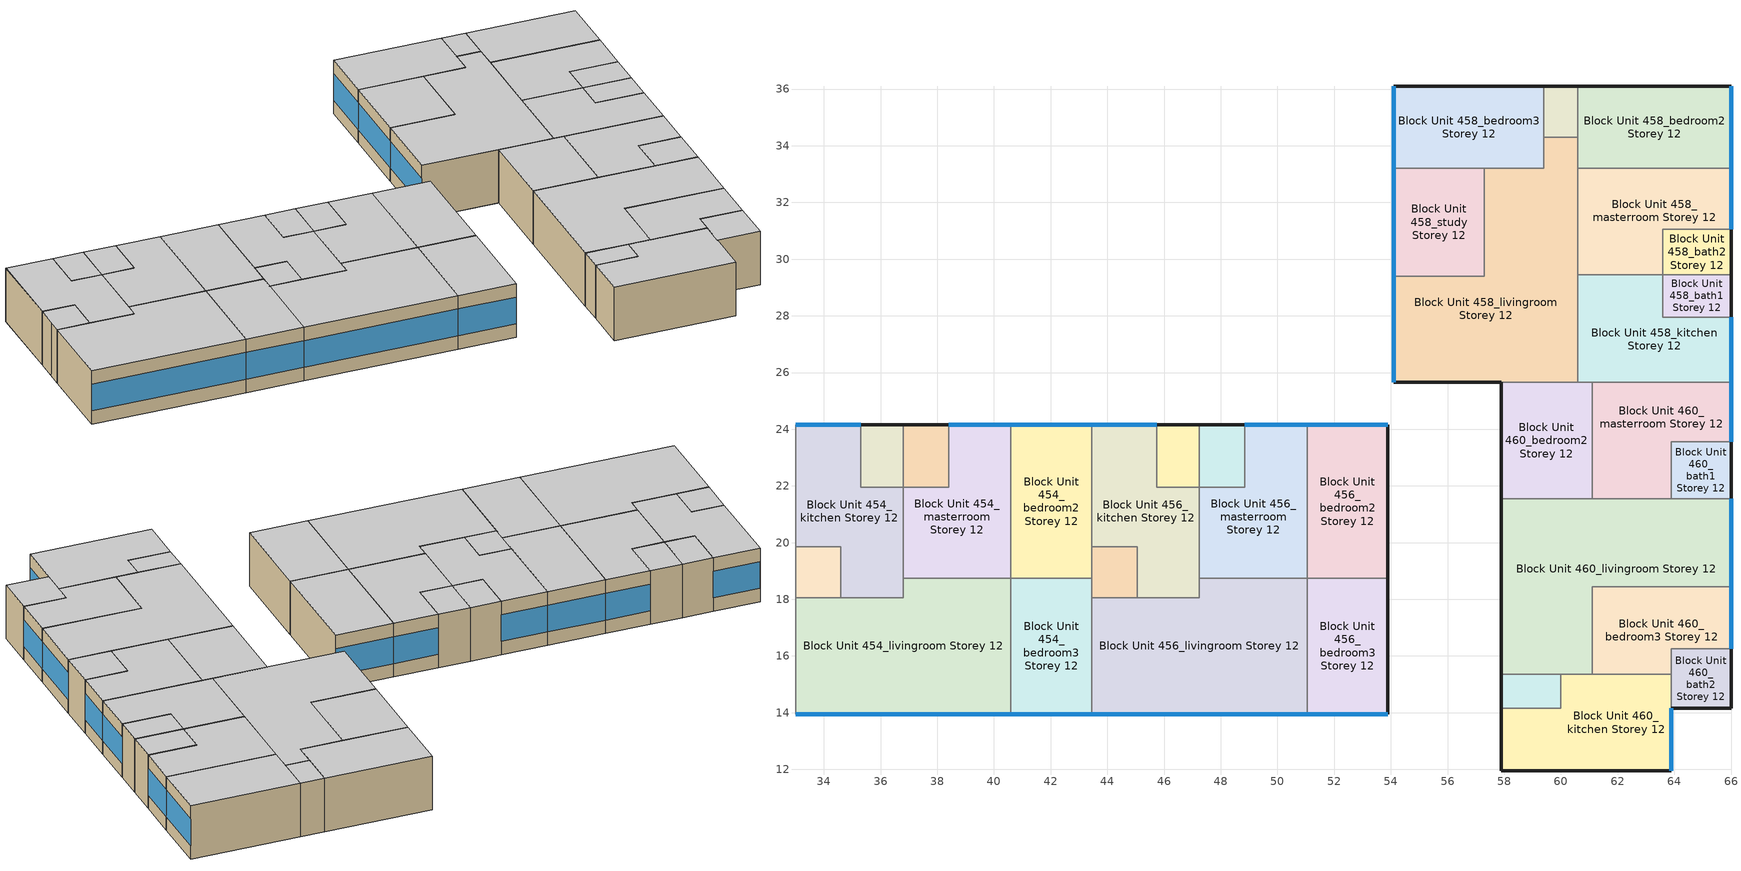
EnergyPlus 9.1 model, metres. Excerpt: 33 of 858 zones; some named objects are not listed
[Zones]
Block Unit 454_masterroom Storey 12
 floor adiabatic (Project Floor): 40.6,24.15 40.6,18.75 36.8,18.75 36.8,21.95 38.4,21.95 38.4,24.15 z37.2
 wall outside (Project Wall): 40.6,24.15 38.4,24.15 z37.2:40
 wall to Block Unit 454_bath2 Storey 12 (Project Wall): 38.4,24.15 38.4,21.95 36.8,21.95 z37.2:40
 wall to Block Unit 454_kitchen Storey 12 (Project Wall): 36.8,21.95 36.8,18.75 z37.2:40
 wall to Block Unit 454_livingroom Storey 12 (Project Wall): 36.8,18.75 40.6,18.75 z37.2:40
 wall to Block Unit 454_bedroom2 Storey 12 (Project Wall): 40.6,18.75 40.6,24.15 z37.2:40
 window (Project External Window): 40.6,24.15 38.4,24.15 z37.9:39.3
 ceiling adiabatic (Project Ceiling): 40.6,18.75 40.6,24.15 38.4,24.15 38.4,21.95 36.8,21.95 36.8,18.75 z40
Block Unit 454_bedroom2 Storey 12
 floor adiabatic (Project Floor): 43.45,24.15 43.45,18.75 40.6,18.75 40.6,24.15 z37.2
 wall outside (Project Wall): 43.45,24.15 40.6,24.15 z37.2:40
 wall to Block Unit 454_bedroom3 Storey 12 (Project Wall): 40.6,18.75 43.45,18.75 z37.2:40
 wall to Block Unit 456_kitchen Storey 12 (Project Wall): 43.45,19.85 43.45,24.15 z37.2:40
 wall to Block Unit 456_store Storey 12 (Project Wall): 43.45,18.75 43.45,19.85 z37.2:40
 window (Project External Window): 43.45,24.15 40.6,24.15 z37.9:39.3
 ceiling adiabatic (Project Ceiling): 43.45,18.75 43.45,24.15 40.6,24.15 40.6,18.75 z40
Block Unit 454_bedroom3 Storey 12
 floor adiabatic (Project Floor): 43.45,18.75 43.45,13.95 40.6,13.95 40.6,18.75 z37.2
 wall outside (Project Wall): 40.6,13.95 43.45,13.95 z37.2:40
 wall to Block Unit 454_livingroom Storey 12 (Project Wall): 40.6,18.75 40.6,13.95 z37.2:40
 wall to Block Unit 456_store Storey 12 (Project Wall): 43.45,18.05 43.45,18.75 z37.2:40
 wall to Block Unit 456_livingroom Storey 12 (Project Wall): 43.45,13.95 43.45,18.05 z37.2:40
 window (Project External Window): 40.6,13.95 43.45,13.95 z37.9:39.3
 ceiling adiabatic (Project Ceiling): 43.45,13.95 43.45,18.75 40.6,18.75 40.6,13.95 z40
Block Unit 454_bath1 Storey 12
 floor adiabatic (Project Floor): 36.8,24.15 36.8,21.95 35.3,21.95 35.3,24.15 z37.2
 wall outside (Project Wall): 36.8,24.15 35.3,24.15 z37.2:40
 wall to Block Unit 454_kitchen Storey 12 (Project Wall): 35.3,24.15 35.3,21.95 36.8,21.95 z37.2:40
 wall to Block Unit 454_bath2 Storey 12 (Project Wall): 36.8,21.95 36.8,24.15 z37.2:40
 ceiling adiabatic (Project Ceiling): 36.8,21.95 36.8,24.15 35.3,24.15 35.3,21.95 z40
Block Unit 454_bath2 Storey 12
 floor adiabatic (Project Floor): 38.4,24.15 38.4,21.95 36.8,21.95 36.8,24.15 z37.2
 wall outside (Project Wall): 38.4,24.15 36.8,24.15 z37.2:40
 ceiling adiabatic (Project Ceiling): 38.4,21.95 38.4,24.15 36.8,24.15 36.8,21.95 z40
Block Unit 454_kitchen Storey 12
 floor adiabatic (Project Floor): 35.3,24.15 35.3,21.95 36.8,21.95 36.8,18.05 34.6,18.05 34.6,19.85 33,19.85 33,24.15 z37.2
 wall outside (Project Wall): 35.3,24.15 33,24.15 z37.2:40
 wall to Block Unit 452_bedroom2 Storey 12 (Project Wall): 33,24.15 33,19.85 z37.2:40
 wall to Block Unit 454_livingroom Storey 12 (Project Wall): 34.6,18.05 36.8,18.05 36.8,18.75 z37.2:40
 wall to Block Unit 454_store Storey 12 (Project Wall): 33,19.85 34.6,19.85 34.6,18.05 z37.2:40
 window (Project External Window): 35.3,24.15 33,24.15 z37.9:39.3
 ceiling adiabatic (Project Ceiling): 36.8,18.05 36.8,21.95 35.3,21.95 35.3,24.15 33,24.15 33,19.85 34.6,19.85 34.6,18.05 z40
Block Unit 454_store Storey 12
 floor adiabatic (Project Floor): 34.6,19.85 34.6,18.05 33,18.05 33,19.85 z37.2
 wall to Block Unit 452_bedroom2 Storey 12 (Project Wall): 33,19.85 33,18.75 z37.2:40
 wall to Block Unit 452_bedroom3 Storey 12 (Project Wall): 33,18.75 33,18.05 z37.2:40
 wall to Block Unit 454_livingroom Storey 12 (Project Wall): 33,18.05 34.6,18.05 z37.2:40
 ceiling adiabatic (Project Ceiling): 34.6,18.05 34.6,19.85 33,19.85 33,18.05 z40
Block Unit 454_livingroom Storey 12
 floor adiabatic (Project Floor): 40.6,18.75 40.6,13.95 33,13.95 33,18.05 36.8,18.05 36.8,18.75 z37.2
 wall outside (Project Wall): 33,13.95 40.6,13.95 z37.2:40
 wall to Block Unit 452_bedroom3 Storey 12 (Project Wall): 33,18.05 33,13.95 z37.2:40
 window (Project External Window): 33,13.95 40.6,13.95 z37.9:39.3
 ceiling adiabatic (Project Ceiling): 40.6,13.95 40.6,18.75 36.8,18.75 36.8,18.05 33,18.05 33,13.95 z40
Block Unit 456_masterroom Storey 12
 floor adiabatic (Project Floor): 51.05,24.15 51.05,18.75 47.25,18.75 47.25,21.95 48.85,21.95 48.85,24.15 z37.2
 wall outside (Project Wall): 51.05,24.15 48.85,24.15 z37.2:40
 wall to Block Unit 456_bath2 Storey 12 (Project Wall): 48.85,24.15 48.85,21.95 47.25,21.95 z37.2:40
 wall to Block Unit 456_kitchen Storey 12 (Project Wall): 47.25,21.95 47.25,18.75 z37.2:40
 wall to Block Unit 456_livingroom Storey 12 (Project Wall): 47.25,18.75 51.05,18.75 z37.2:40
 wall to Block Unit 456_bedroom2 Storey 12 (Project Wall): 51.05,18.75 51.05,24.15 z37.2:40
 window (Project External Window): 51.05,24.15 48.85,24.15 z37.9:39.3
 ceiling adiabatic (Project Ceiling): 51.05,18.75 51.05,24.15 48.85,24.15 48.85,21.95 47.25,21.95 47.25,18.75 z40
Block Unit 456_bedroom2 Storey 12
 floor adiabatic (Project Floor): 53.9,24.15 53.9,18.75 51.05,18.75 51.05,24.15 z37.2
 wall outside (Project Wall): 53.9,18.75 53.9,24.15 51.05,24.15 z37.2:40
 wall to Block Unit 456_bedroom3 Storey 12 (Project Wall): 51.05,18.75 53.9,18.75 z37.2:40
 window (Project External Window): 53.9,24.15 51.05,24.15 z37.9:39.3
 ceiling adiabatic (Project Ceiling): 53.9,18.75 53.9,24.15 51.05,24.15 51.05,18.75 z40
Block Unit 456_bedroom3 Storey 12
 floor adiabatic (Project Floor): 53.9,18.75 53.9,13.95 51.05,13.95 51.05,18.75 z37.2
 wall outside (Project Wall): 51.05,13.95 53.9,13.95 53.9,18.75 z37.2:40
 wall to Block Unit 456_livingroom Storey 12 (Project Wall): 51.05,18.75 51.05,13.95 z37.2:40
 window (Project External Window): 51.05,13.95 53.9,13.95 z37.9:39.3
 ceiling adiabatic (Project Ceiling): 53.9,13.95 53.9,18.75 51.05,18.75 51.05,13.95 z40
Block Unit 456_bath1 Storey 12
 floor adiabatic (Project Floor): 47.25,24.15 47.25,21.95 45.75,21.95 45.75,24.15 z37.2
 wall outside (Project Wall): 47.25,24.15 45.75,24.15 z37.2:40
 wall to Block Unit 456_kitchen Storey 12 (Project Wall): 45.75,24.15 45.75,21.95 47.25,21.95 z37.2:40
 wall to Block Unit 456_bath2 Storey 12 (Project Wall): 47.25,21.95 47.25,24.15 z37.2:40
 ceiling adiabatic (Project Ceiling): 47.25,21.95 47.25,24.15 45.75,24.15 45.75,21.95 z40
Block Unit 456_bath2 Storey 12
 floor adiabatic (Project Floor): 48.85,24.15 48.85,21.95 47.25,21.95 47.25,24.15 z37.2
 wall outside (Project Wall): 48.85,24.15 47.25,24.15 z37.2:40
 ceiling adiabatic (Project Ceiling): 48.85,21.95 48.85,24.15 47.25,24.15 47.25,21.95 z40
Block Unit 456_kitchen Storey 12
 floor adiabatic (Project Floor): 45.75,24.15 45.75,21.95 47.25,21.95 47.25,18.05 45.05,18.05 45.05,19.85 43.45,19.85 43.45,24.15 z37.2
 wall outside (Project Wall): 45.75,24.15 43.45,24.15 z37.2:40
 wall to Block Unit 456_livingroom Storey 12 (Project Wall): 45.05,18.05 47.25,18.05 47.25,18.75 z37.2:40
 wall to Block Unit 456_store Storey 12 (Project Wall): 43.45,19.85 45.05,19.85 45.05,18.05 z37.2:40
 window (Project External Window): 45.75,24.15 43.45,24.15 z37.9:39.3
 ceiling adiabatic (Project Ceiling): 47.25,18.05 47.25,21.95 45.75,21.95 45.75,24.15 43.45,24.15 43.45,19.85 45.05,19.85 45.05,18.05 z40
Block Unit 456_store Storey 12
 floor adiabatic (Project Floor): 45.05,19.85 45.05,18.05 43.45,18.05 43.45,19.85 z37.2
 wall to Block Unit 456_livingroom Storey 12 (Project Wall): 43.45,18.05 45.05,18.05 z37.2:40
 ceiling adiabatic (Project Ceiling): 45.05,18.05 45.05,19.85 43.45,19.85 43.45,18.05 z40
Block Unit 456_livingroom Storey 12
 floor adiabatic (Project Floor): 51.05,18.75 51.05,13.95 43.45,13.95 43.45,18.05 47.25,18.05 47.25,18.75 z37.2
 wall outside (Project Wall): 43.45,13.95 51.05,13.95 z37.2:40
 window (Project External Window): 43.45,13.95 51.05,13.95 z37.9:39.3
 ceiling adiabatic (Project Ceiling): 51.05,13.95 51.05,18.75 47.25,18.75 47.25,18.05 43.45,18.05 43.45,13.95 z40
Block Unit 458_masterroom Storey 12
 floor adiabatic (Project Floor): 66,33.2 66,31.05 63.6,31.05 63.6,29.45 60.6,29.45 60.6,33.2 z37.2
 wall outside (Project Wall): 66,31.05 66,33.2 z37.2:40
 wall to Block Unit 458_bedroom2 Storey 12 (Project Wall): 66,33.2 60.6,33.2 z37.2:40
 wall to Block Unit 458_livingroom Storey 12 (Project Wall): 60.6,33.2 60.6,29.45 z37.2:40
 wall to Block Unit 458_kitchen Storey 12 (Project Wall): 60.6,29.45 63.6,29.45 z37.2:40
 wall to Block Unit 458_bath2 Storey 12 (Project Wall): 63.6,29.45 63.6,31.05 66,31.05 z37.2:40
 window (Project External Window): 66,31.05 66,33.2 z37.9:39.3
 ceiling adiabatic (Project Ceiling): 66,31.05 66,33.2 60.6,33.2 60.6,29.45 63.6,29.45 63.6,31.05 z40
Block Unit 458_bedroom2 Storey 12
 floor adiabatic (Project Floor): 66,36.1 66,33.2 60.6,33.2 60.6,36.1 z37.2
 wall outside (Project Wall): 66,33.2 66,36.1 60.6,36.1 z37.2:40
 wall to Block Unit 458_store Storey 12 (Project Wall): 60.6,36.1 60.6,34.3 z37.2:40
 wall to Block Unit 458_livingroom Storey 12 (Project Wall): 60.6,34.3 60.6,33.2 z37.2:40
 window (Project External Window): 66,33.2 66,36.1 z37.9:39.3
 ceiling adiabatic (Project Ceiling): 66,33.2 66,36.1 60.6,36.1 60.6,33.2 z40
Block Unit 458_bedroom3 Storey 12
 floor adiabatic (Project Floor): 59.4,36.1 59.4,33.2 54.1,33.2 54.1,36.1 z37.2
 wall outside (Project Wall): 59.4,36.1 54.1,36.1 54.1,33.2 z37.2:40
 wall to Block Unit 458_study Storey 12 (Project Wall): 54.1,33.2 57.3,33.2 z37.2:40
 wall to Block Unit 458_livingroom Storey 12 (Project Wall): 57.3,33.2 59.4,33.2 59.4,34.3 z37.2:40
 wall to Block Unit 458_store Storey 12 (Project Wall): 59.4,34.3 59.4,36.1 z37.2:40
 window (Project External Window): 54.1,36.1 54.1,33.2 z37.9:39.3
 ceiling adiabatic (Project Ceiling): 59.4,33.2 59.4,36.1 54.1,36.1 54.1,33.2 z40
Block Unit 458_study Storey 12
 floor adiabatic (Project Floor): 57.3,33.2 57.3,29.4 54.1,29.4 54.1,33.2 z37.2
 wall outside (Project Wall): 54.1,33.2 54.1,29.4 z37.2:40
 wall to Block Unit 458_livingroom Storey 12 (Project Wall): 54.1,29.4 57.3,29.4 57.3,33.2 z37.2:40
 window (Project External Window): 54.1,33.2 54.1,29.4 z37.9:39.3
 ceiling adiabatic (Project Ceiling): 57.3,29.4 57.3,33.2 54.1,33.2 54.1,29.4 z40
Block Unit 458_bath1 Storey 12
 floor adiabatic (Project Floor): 66,29.45 66,27.95 63.6,27.95 63.6,29.45 z37.2
 wall outside (Project Wall): 66,27.95 66,29.45 z37.2:40
 wall to Block Unit 458_bath2 Storey 12 (Project Wall): 66,29.45 63.6,29.45 z37.2:40
 wall to Block Unit 458_kitchen Storey 12 (Project Wall): 63.6,29.45 63.6,27.95 66,27.95 z37.2:40
 ceiling adiabatic (Project Ceiling): 66,27.95 66,29.45 63.6,29.45 63.6,27.95 z40
Block Unit 458_bath2 Storey 12
 floor adiabatic (Project Floor): 66,31.05 66,29.45 63.6,29.45 63.6,31.05 z37.2
 wall outside (Project Wall): 66,29.45 66,31.05 z37.2:40
 ceiling adiabatic (Project Ceiling): 66,29.45 66,31.05 63.6,31.05 63.6,29.45 z40
Block Unit 458_kitchen Storey 12
 floor adiabatic (Project Floor): 66,27.95 66,25.65 60.6,25.65 60.6,29.45 63.6,29.45 63.6,27.95 z37.2
 wall outside (Project Wall): 66,25.65 66,27.95 z37.2:40
 wall to Block Unit 458_livingroom Storey 12 (Project Wall): 60.6,29.45 60.6,25.65 z37.2:40
 wall to Block Unit 460_masterroom Storey 12 (Project Wall): 61.1,25.65 66,25.65 z37.2:40
 wall to Block Unit 460_bedroom2 Storey 12 (Project Wall): 60.6,25.65 61.1,25.65 z37.2:40
 window (Project External Window): 66,25.65 66,27.95 z37.9:39.3
 ceiling adiabatic (Project Ceiling): 66,25.65 66,27.95 63.6,27.95 63.6,29.45 60.6,29.45 60.6,25.65 z40
Block Unit 458_store Storey 12
 floor adiabatic (Project Floor): 60.6,36.1 60.6,34.3 59.4,34.3 59.4,36.1 z37.2
 wall outside (Project Wall): 60.6,36.1 59.4,36.1 z37.2:40
 wall to Block Unit 458_livingroom Storey 12 (Project Wall): 59.4,34.3 60.6,34.3 z37.2:40
 ceiling adiabatic (Project Ceiling): 60.6,34.3 60.6,36.1 59.4,36.1 59.4,34.3 z40
Block Unit 458_livingroom Storey 12
 floor adiabatic (Project Floor): 60.6,34.3 60.6,25.65 54.1,25.65 54.1,29.4 57.3,29.4 57.3,33.2 59.4,33.2 59.4,34.3 z37.2
 wall outside (Project Wall): 54.1,29.4 54.1,25.65 57.9,25.65 z37.2:40
 wall to Block Unit 460_bedroom2 Storey 12 (Project Wall): 57.9,25.65 60.6,25.65 z37.2:40
 window (Project External Window): 54.1,29.4 54.1,25.65 z37.9:39.3
 ceiling adiabatic (Project Ceiling): 60.6,25.65 60.6,34.3 59.4,34.3 59.4,33.2 57.3,33.2 57.3,29.4 54.1,29.4 54.1,25.65 z40
Block Unit 460_bath2 Storey 12
 floor adiabatic (Project Floor): 66,16.25 66,14.15 63.9,14.15 63.9,16.25 z37.2
 wall outside (Project Wall): 63.9,14.15 66,14.15 66,16.25 z37.2:40
 wall to Block Unit 460_bedroom3 Storey 12 (Project Wall): 66,16.25 63.9,16.25 63.9,15.35 z37.2:40
 wall to Block Unit 460_kitchen Storey 12 (Project Wall): 63.9,15.35 63.9,14.15 z37.2:40
 ceiling adiabatic (Project Ceiling): 66,14.15 66,16.25 63.9,16.25 63.9,14.15 z40
Block Unit 460_bedroom3 Storey 12
 floor adiabatic (Project Floor): 66,18.45 66,16.25 63.9,16.25 63.9,15.35 61.1,15.35 61.1,18.45 z37.2
 wall outside (Project Wall): 66,16.25 66,18.45 z37.2:40
 wall to Block Unit 460_livingroom Storey 12 (Project Wall): 66,18.45 61.1,18.45 61.1,15.35 z37.2:40
 wall to Block Unit 460_kitchen Storey 12 (Project Wall): 61.1,15.35 63.9,15.35 z37.2:40
 window (Project External Window): 66,16.25 66,18.45 z37.9:39.3
 ceiling adiabatic (Project Ceiling): 66,16.25 66,18.45 61.1,18.45 61.1,15.35 63.9,15.35 63.9,16.25 z40
Block Unit 460_livingroom Storey 12
 floor adiabatic (Project Floor): 66,21.55 66,18.45 61.1,18.45 61.1,15.35 57.9,15.35 57.9,21.55 z37.2
 wall outside (Project Wall): 57.9,21.55 57.9,15.35 / 66,18.45 66,21.55 z37.2:40
 wall to Block Unit 460_bath1 Storey 12 (Project Wall): 66,21.55 63.9,21.55 z37.2:40
 wall to Block Unit 460_masterroom Storey 12 (Project Wall): 63.9,21.55 61.1,21.55 z37.2:40
 wall to Block Unit 460_bedroom2 Storey 12 (Project Wall): 61.1,21.55 57.9,21.55 z37.2:40
 wall to Block Unit 460_kitchen Storey 12 (Project Wall): 60,15.35 61.1,15.35 z37.2:40
 wall to Block Unit 460_store Storey 12 (Project Wall): 57.9,15.35 60,15.35 z37.2:40
 window (Project External Window): 66,18.45 66,21.55 z37.9:39.3
 ceiling adiabatic (Project Ceiling): 66,18.45 66,21.55 57.9,21.55 57.9,15.35 61.1,15.35 61.1,18.45 z40
Block Unit 460_bath1 Storey 12
 floor adiabatic (Project Floor): 66,23.55 66,21.55 63.9,21.55 63.9,23.55 z37.2
 wall outside (Project Wall): 66,21.55 66,23.55 z37.2:40
 wall to Block Unit 460_masterroom Storey 12 (Project Wall): 66,23.55 63.9,23.55 63.9,21.55 z37.2:40
 ceiling adiabatic (Project Ceiling): 66,21.55 66,23.55 63.9,23.55 63.9,21.55 z40
Block Unit 460_masterroom Storey 12
 floor adiabatic (Project Floor): 66,25.65 66,23.55 63.9,23.55 63.9,21.55 61.1,21.55 61.1,25.65 z37.2
 wall outside (Project Wall): 66,23.55 66,25.65 z37.2:40
 wall to Block Unit 460_bedroom2 Storey 12 (Project Wall): 61.1,25.65 61.1,21.55 z37.2:40
 window (Project External Window): 66,23.55 66,25.65 z37.9:39.3
 ceiling adiabatic (Project Ceiling): 66,23.55 66,25.65 61.1,25.65 61.1,21.55 63.9,21.55 63.9,23.55 z40
Block Unit 460_bedroom2 Storey 12
 floor adiabatic (Project Floor): 61.1,25.65 61.1,21.55 57.9,21.55 57.9,25.65 z37.2
 wall outside (Project Wall): 57.9,25.65 57.9,21.55 z37.2:40
 ceiling adiabatic (Project Ceiling): 61.1,21.55 61.1,25.65 57.9,25.65 57.9,21.55 z40
Block Unit 460_kitchen Storey 12
 floor adiabatic (Project Floor): 63.9,15.35 63.9,11.95 57.9,11.95 57.9,14.15 60,14.15 60,15.35 z37.2
 wall outside (Project Wall): 57.9,14.15 57.9,11.95 63.9,11.95 63.9,14.15 z37.2:40
 wall to Block Unit 460_store Storey 12 (Project Wall): 60,15.35 60,14.15 57.9,14.15 z37.2:40
 window (Project External Window): 63.9,11.95 63.9,14.15 z37.9:39.3
 ceiling adiabatic (Project Ceiling): 63.9,11.95 63.9,15.35 60,15.35 60,14.15 57.9,14.15 57.9,11.95 z40
Block Unit 460_store Storey 12
 floor adiabatic (Project Floor): 60,15.35 60,14.15 57.9,14.15 57.9,15.35 z37.2
 wall outside (Project Wall): 57.9,15.35 57.9,14.15 z37.2:40
 ceiling adiabatic (Project Ceiling): 60,14.15 60,15.35 57.9,15.35 57.9,14.15 z40
[Building]
One Precinct: North Axis=0; Terrain=City; Loads Convergence Tolerance Value=0.04; Temperature Convergence Tolerance Value=0.4; Solar Distribution=FullInteriorAndExterior; Maximum Number of Warmup Days=25; Minimum Number of Warmup Days=6
[Site:Location]
SGP_Singapore.486980_IWEC: Latitude=1.37; Longitude=103.98; Time Zone=8; Elevation=16
[MATERIAL] Roughness=MediumRough
Name | Thickness | Conductivity | Density | Specific Heat | Thermal Absorptance | Solar Absorptance | Visible Absorptance
ConcreteWall | 0.15 | 0.8 | 2400 | 880 | 0.85 | 0.79 | 0.79
Greenwall | 0.079 | 2.5 | 1293 | 853 | 0.98 | 0.75 | 0.75
[WindowMaterial:SimpleGlazingSystem]
SingleGlazingEuroGrey: UFactor=5.93; Solar Heat Gain Coefficient=0.62; Visible Transmittance=0.495
[Construction]
Project Wall: Greenwall
Project Floor; Project Ceiling: ConcreteWall
Project External Window: SingleGlazingEuroGrey
[ZONE] Type=1; Multiplier=1; Ceiling Height=autocalculate; Volume=autocalculate; Floor Area=autocalculate; Part of Total Floor Area=Yes
Block Unit 454_masterroom Storey 12; Block Unit 454_bedroom2 Storey 12; Block Unit 454_bedroom3 Storey 12; Block Unit 454_bath1 Storey 12; Block Unit 454_bath2 Storey 12; Block Unit 454_kitchen Storey 12; Block Unit 454_store Storey 12; Block Unit 454_livingroom Storey 12; Block Unit 456_masterroom Storey 12; Block Unit 456_bedroom2 Storey 12; Block Unit 456_bedroom3 Storey 12; Block Unit 456_bath1 Storey 12; Block Unit 456_bath2 Storey 12; Block Unit 456_kitchen Storey 12; Block Unit 456_store Storey 12; Block Unit 456_livingroom Storey 12; Block Unit 458_masterroom Storey 12; Block Unit 458_bedroom2 Storey 12; Block Unit 458_bedroom3 Storey 12; Block Unit 458_study Storey 12; Block Unit 458_bath1 Storey 12; Block Unit 458_bath2 Storey 12; Block Unit 458_kitchen Storey 12; Block Unit 458_store Storey 12; Block Unit 458_livingroom Storey 12; Block Unit 460_bath2 Storey 12; Block Unit 460_bedroom3 Storey 12; Block Unit 460_livingroom Storey 12; Block Unit 460_bath1 Storey 12; Block Unit 460_masterroom Storey 12; Block Unit 460_bedroom2 Storey 12; Block Unit 460_kitchen Storey 12; Block Unit 460_store Storey 12
[ZONEINFILTRATION:DESIGNFLOWRATE] Design Flow Rate Calculation Method=AirChanges/Hour; Constant Term Coefficient=1; Temperature Term Coefficient=0; Velocity Term Coefficient=0; Velocity Squared Term Coefficient=0
Name | Zone or ZoneList | Schedule | Air Changes per Hour
Block Unit 454_masterroom Storey 12 Infiltration | Block Unit 454_masterroom Storey 12 | Always On | 0.2
Block Unit 454_bedroom2 Storey 12 Infiltration | Block Unit 454_bedroom2 Storey 12 | Always On | 0.2
Block Unit 454_bedroom3 Storey 12 Infiltration | Block Unit 454_bedroom3 Storey 12 | Always On | 0.2
Block Unit 454_bath1 Storey 12 Infiltration | Block Unit 454_bath1 Storey 12 | Always On | 1
Block Unit 454_bath2 Storey 12 Infiltration | Block Unit 454_bath2 Storey 12 | Always On | 1
Block Unit 454_kitchen Storey 12 Infiltration | Block Unit 454_kitchen Storey 12 | Always On | 1
Block Unit 454_store Storey 12 Infiltration | Block Unit 454_store Storey 12 | Always On | 1
Block Unit 454_livingroom Storey 12 Infiltration | Block Unit 454_livingroom Storey 12 | Living_Infiltration_AirCon | 1
Block Unit 456_masterroom Storey 12 Infiltration | Block Unit 456_masterroom Storey 12 | Always On | 0.2
Block Unit 456_bedroom2 Storey 12 Infiltration | Block Unit 456_bedroom2 Storey 12 | Always On | 0.2
Block Unit 456_bedroom3 Storey 12 Infiltration | Block Unit 456_bedroom3 Storey 12 | Always On | 0.2
Block Unit 456_bath1 Storey 12 Infiltration | Block Unit 456_bath1 Storey 12 | Always On | 1
Block Unit 456_bath2 Storey 12 Infiltration | Block Unit 456_bath2 Storey 12 | Always On | 1
Block Unit 456_kitchen Storey 12 Infiltration | Block Unit 456_kitchen Storey 12 | Always On | 1
Block Unit 456_store Storey 12 Infiltration | Block Unit 456_store Storey 12 | Always On | 1
Block Unit 456_livingroom Storey 12 Infiltration | Block Unit 456_livingroom Storey 12 | Living_Infiltration_AirCon | 1
Block Unit 458_masterroom Storey 12 Infiltration | Block Unit 458_masterroom Storey 12 | Always On | 0.2
Block Unit 458_bedroom2 Storey 12 Infiltration | Block Unit 458_bedroom2 Storey 12 | Always On | 0.2
Block Unit 458_bedroom3 Storey 12 Infiltration | Block Unit 458_bedroom3 Storey 12 | Always On | 0.2
Block Unit 458_study Storey 12 Infiltration | Block Unit 458_study Storey 12 | Always On | 1
Block Unit 458_bath1 Storey 12 Infiltration | Block Unit 458_bath1 Storey 12 | Always On | 1
Block Unit 458_bath2 Storey 12 Infiltration | Block Unit 458_bath2 Storey 12 | Always On | 1
Block Unit 458_kitchen Storey 12 Infiltration | Block Unit 458_kitchen Storey 12 | Always On | 1
Block Unit 458_store Storey 12 Infiltration | Block Unit 458_store Storey 12 | Always On | 1
Block Unit 458_livingroom Storey 12 Infiltration | Block Unit 458_livingroom Storey 12 | Living_Infiltration_AirCon | 1
Block Unit 460_bath2 Storey 12 Infiltration | Block Unit 460_bath2 Storey 12 | Always On | 1
Block Unit 460_bedroom3 Storey 12 Infiltration | Block Unit 460_bedroom3 Storey 12 | Always On | 0.2
Block Unit 460_livingroom Storey 12 Infiltration | Block Unit 460_livingroom Storey 12 | Living_Infiltration_AirCon | 1
Block Unit 460_bath1 Storey 12 Infiltration | Block Unit 460_bath1 Storey 12 | Always On | 1
Block Unit 460_masterroom Storey 12 Infiltration | Block Unit 460_masterroom Storey 12 | Always On | 0.2
Block Unit 460_bedroom2 Storey 12 Infiltration | Block Unit 460_bedroom2 Storey 12 | Always On | 0.2
Block Unit 460_kitchen Storey 12 Infiltration | Block Unit 460_kitchen Storey 12 | Always On | 1
Block Unit 460_store Storey 12 Infiltration | Block Unit 460_store Storey 12 | Always On | 1
[HVACTEMPLATE:ZONE:IDEALLOADSAIRSYSTEM] Template Thermostat=Zone Stat; System Availability Schedule=AirCon_normal; Maximum Heating Supply Air Temperature=50; Minimum Cooling Supply Air Temperature=13; Maximum Heating Supply Air Humidity Ratio=0.0156; Minimum Cooling Supply Air Humidity Ratio=0.0077; Heating Limit=NoLimit; Cooling Limit=NoLimit; Heating Availability Schedule=Always Off; Cooling Availability Schedule=AirCon_normal; Dehumidification Control Type=Humidistat; Cooling Sensible Heat Ratio=0.7; Dehumidification Setpoint=60; Humidification Control Type=None; Outdoor Air Method=None; Outdoor Air Flow Rate per Person=0.00944; Outdoor Air Flow Rate per Zone Floor Area=0; Outdoor Air Flow Rate per Zone=0; Demand Controlled Ventilation Type=None; Outdoor Air Economizer Type=NoEconomizer; Heat Recovery Type=None; Sensible Heat Recovery Effectiveness=0.7; Latent Heat Recovery Effectiveness=0.65
Block Unit 454_masterroom Storey 12; Block Unit 454_bedroom2 Storey 12; Block Unit 454_bedroom3 Storey 12; Block Unit 454_livingroom Storey 12; Block Unit 456_masterroom Storey 12; Block Unit 456_bedroom2 Storey 12; Block Unit 456_bedroom3 Storey 12; Block Unit 456_livingroom Storey 12; Block Unit 458_masterroom Storey 12; Block Unit 458_bedroom2 Storey 12; Block Unit 458_bedroom3 Storey 12; Block Unit 458_livingroom Storey 12; Block Unit 460_bedroom3 Storey 12; Block Unit 460_livingroom Storey 12; Block Unit 460_masterroom Storey 12; Block Unit 460_bedroom2 Storey 12
[Schedule:Compact]
Always On: Through: 12/31, For: AllDays, Until: 24:00, 1
Always Off: Through: 12/31, For: AllDays, Until: 24:00, 0
AirCon_normal: Through: 31 Dec, For: AllDays, Until: 07:00, 1, Until: 22:00, 0, Until: 24:00, 1
[SCHEDULE:COMPACT]
Living_Infiltration_AirCon: Through: 12/31, For: AllDays, Until: 07:00, 0.2, Until: 22:00, 1, Until: 24:00, 0.2
